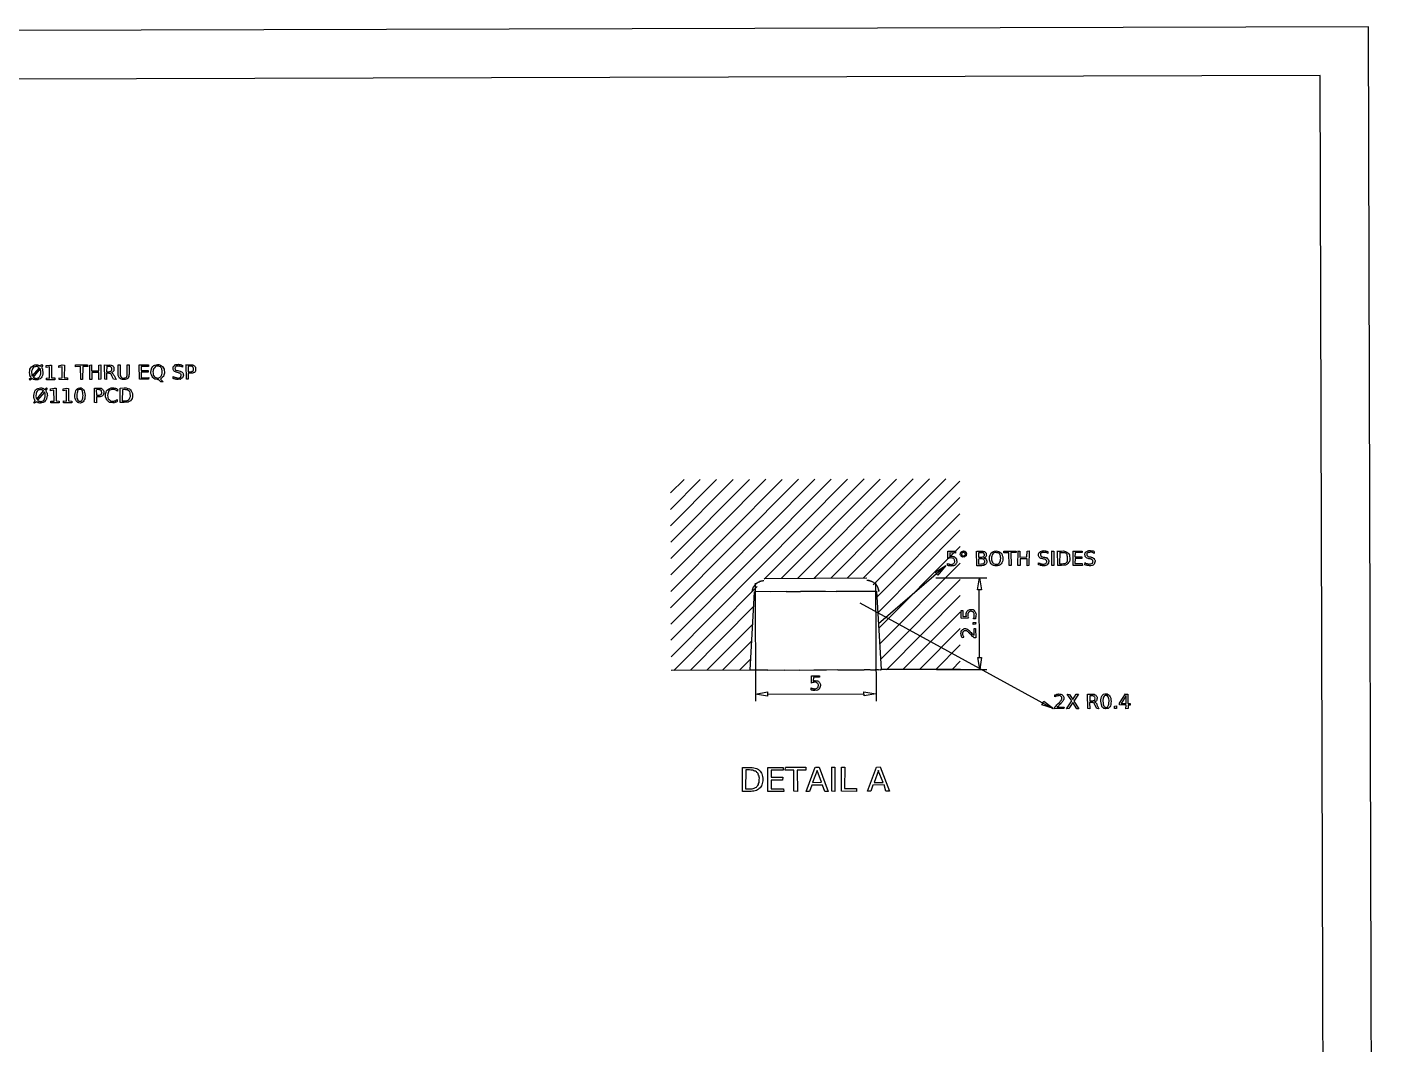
# Model space of a CAD drawing. Header units: millimetres. Extents: x -1 to 561, y -1 to 421.
# Drawn here: x 281.3 to 560.6, y 210 to 420.8 of the extents above; entities that cross this region are included whole.
import ezdxf

# ---------------------------------------------------------------- set-up
doc = ezdxf.new("R2010")
doc.units = ezdxf.units.MM

msp = doc.modelspace()

# ---------------------------------------------------------------- linework, layer by layer
for points in [[(0.59, -0.8), (560.56, 0.75), (559.4, 420.78), (-0.55, 419.26)], [(10.56, 9.27), (550.54, 10.73), (549.41, 410.71), (9.43, 409.22)], [(469.58, 307.78), (471.8, 309.14), (470.13, 307.15)], [(478.32, 304.12), (478.73, 306.64), (479.16, 304.15)], [(479.19, 290.1), (478.81, 287.65), (478.38, 290.11)], [(434.77, 282.1), (432.31, 282.48), (434.81, 282.95)], [(454.79, 282.97), (457.29, 282.55), (454.83, 282.13)], [(492.09, 281.04), (494.07, 279.51), (491.65, 280.29)]]:
    msp.add_lwpolyline(points, close=True)
for points in [[(282.1, 348.1), (282.05, 348.24), (281.95, 348.34), (281.95, 348.44), (281.85, 348.59), (281.86, 348.71), (281.84, 348.89), (281.8, 349.04), (281.81, 349.21), (281.82, 349.52), (281.87, 349.86), (282, 350.07), (282.2, 350.33), (282.37, 350.48), (282.6, 350.61), (282.91, 350.74), (283.2, 350.76), (283.34, 350.75), (283.46, 350.75), (283.55, 350.71), (283.67, 350.67), (283.77, 350.61), (283.86, 350.59), (283.98, 350.52), (284.02, 350.44), (284.35, 350.82), (284.56, 350.62), (284.25, 350.25), (284.31, 350.14), (284.36, 350.03), (284.45, 349.91), (284.5, 349.78), (284.5, 349.65), (284.51, 349.51), (284.57, 349.35), (284.55, 349.22), (284.52, 348.89), (284.49, 348.53), (284.35, 348.27), (284.17, 348.06), (283.99, 347.84), (283.75, 347.76), (283.51, 347.68), (283.21, 347.66), (283.09, 347.66), (282.93, 347.63), (282.82, 347.69), (282.68, 347.74), (282.6, 347.74), (282.51, 347.77), (282.41, 347.87), (282.31, 347.95), (281.95, 347.58), (281.74, 347.75), (282.11, 348.15)], [(283.8, 350.19), (283.78, 350.23), (283.71, 350.24), (283.59, 350.3), (283.51, 350.37), (283.44, 350.4), (283.35, 350.43), (283.29, 350.39), (283.19, 350.44), (282.94, 350.37), (282.79, 350.32), (282.58, 350.24), (282.47, 350.07), (282.39, 349.92), (282.31, 349.71), (282.22, 349.45), (282.23, 349.15), (282.25, 349.05), (282.23, 349), (282.27, 348.88), (282.25, 348.74), (282.25, 348.7), (282.3, 348.59), (282.32, 348.54), (282.35, 348.43), (283.84, 350.16)], [(284.01, 349.96), (282.52, 348.22), (282.59, 348.16), (282.7, 348.12), (282.74, 348.04), (282.8, 348.05), (282.89, 347.98), (282.98, 348), (283.11, 347.96), (283.16, 347.94), (283.41, 347.99), (283.58, 348.08), (283.74, 348.16), (283.86, 348.3), (283.99, 348.51), (284.08, 348.66), (284.13, 348.92), (284.16, 349.17), (284.11, 349.3), (284.1, 349.44), (284.08, 349.52), (284.07, 349.59), (284.11, 349.69), (284.02, 349.75), (284.04, 349.83), (283.97, 349.96)], [(285.33, 348.04), (285.96, 348.02), (285.95, 350.35), (285.26, 350.18), (285.25, 350.59), (285.97, 350.71), (286.36, 350.7), (286.34, 348.06), (287.06, 348.07), (287.02, 347.67), (285.29, 347.68), (285.33, 348.02)], [(287.93, 348.02), (288.58, 348.07), (288.58, 350.37), (287.89, 350.19), (287.89, 350.56), (288.55, 350.74), (289.01, 350.69), (288.97, 348.03), (289.66, 348.04), (289.67, 347.68), (287.96, 347.7), (287.96, 348.03)], [(291.35, 350.72), (293.83, 350.75), (293.89, 350.4), (292.81, 350.41), (292.8, 347.72), (292.4, 347.71), (292.38, 350.41), (291.33, 350.34), (291.34, 350.73)], [(294.28, 350.71), (294.67, 350.74), (294.67, 349.49), (296.17, 349.48), (296.15, 350.7), (296.54, 350.76), (296.54, 347.77), (296.15, 347.72), (296.17, 349.14), (294.68, 349.15), (294.7, 347.71), (294.27, 347.73), (294.27, 350.69)], [(298.77, 349.17), (298.84, 349.08), (298.88, 349.11), (298.99, 348.99), (299.05, 348.97), (299.06, 348.87), (299.12, 348.81), (299.23, 348.65), (299.31, 348.55), (299.72, 347.71), (299.23, 347.76), (298.88, 348.5), (298.81, 348.67), (298.7, 348.75), (298.66, 348.82), (298.6, 348.93), (298.53, 348.97), (298.44, 348.97), (298.29, 348.97), (298.23, 349.03), (297.78, 349), (297.77, 347.74), (297.38, 347.75), (297.34, 350.74), (298.27, 350.71), (298.53, 350.73), (298.71, 350.69), (298.89, 350.59), (299.04, 350.55), (299.14, 350.43), (299.25, 350.29), (299.27, 350.05), (299.27, 349.87), (299.26, 349.75), (299.24, 349.61), (299.24, 349.53), (299.14, 349.38), (299.08, 349.29), (298.99, 349.22), (298.87, 349.19), (298.77, 349.17)], [(297.79, 350.38), (297.75, 349.32), (298.29, 349.37), (298.43, 349.31), (298.55, 349.39), (298.65, 349.43), (298.71, 349.51), (298.75, 349.55), (298.84, 349.63), (298.83, 349.74), (298.85, 349.84), (298.84, 349.97), (298.85, 350.1), (298.81, 350.16), (298.71, 350.3), (298.65, 350.36), (298.5, 350.38), (298.42, 350.38), (298.27, 350.42), (297.72, 350.43)], [(300.16, 350.74), (300.61, 350.73), (300.58, 348.92), (300.56, 348.71), (300.61, 348.54), (300.69, 348.36), (300.75, 348.26), (300.86, 348.16), (300.99, 348.05), (301.13, 348), (301.35, 348), (301.52, 348.06), (301.64, 348.03), (301.8, 348.15), (301.91, 348.21), (301.98, 348.33), (302.03, 348.53), (302.02, 348.68), (302.06, 348.91), (302.03, 350.77), (302.45, 350.72), (302.45, 348.85), (302.41, 348.63), (302.39, 348.34), (302.27, 348.15), (302.19, 347.95), (302.04, 347.85), (301.82, 347.76), (301.61, 347.71), (301.32, 347.72), (301.07, 347.72), (300.85, 347.77), (300.66, 347.83), (300.47, 348), (300.34, 348.14), (300.26, 348.39), (300.16, 348.57), (300.18, 348.85), (300.15, 350.75)], [(304.54, 350.77), (306.45, 350.76), (306.44, 350.43), (304.93, 350.4), (304.95, 349.55), (306.37, 349.55), (306.37, 349.21), (304.92, 349.21), (304.95, 348.08), (306.49, 348.1), (306.47, 347.75), (304.57, 347.76), (304.54, 350.75)], [(308.95, 347.81), (309.48, 347.26), (308.99, 347.25), (308.56, 347.7), (308.46, 347.74), (308.45, 347.7), (308.46, 347.72), (308.43, 347.71), (308.43, 347.69), (308.42, 347.68), (308.35, 347.69), (308.33, 347.71), (308.02, 347.76), (307.8, 347.78), (307.57, 347.91), (307.32, 348.12), (307.19, 348.37), (307.08, 348.65), (306.97, 348.93), (306.93, 349.26), (306.99, 349.61), (307.05, 349.9), (307.15, 350.14), (307.33, 350.41), (307.55, 350.59), (307.79, 350.71), (308.04, 350.76), (308.31, 350.83), (308.62, 350.82), (308.92, 350.69), (309.17, 350.56), (309.33, 350.41), (309.5, 350.18), (309.67, 349.89), (309.73, 349.63), (309.75, 349.24), (309.74, 349.01), (309.69, 348.8), (309.62, 348.59), (309.55, 348.35), (309.38, 348.19), (309.25, 348.05), (309.08, 347.93), (308.91, 347.8)], [(308.36, 350.5), (308.14, 350.45), (307.93, 350.43), (307.81, 350.32), (307.67, 350.16), (307.56, 349.99), (307.44, 349.79), (307.42, 349.54), (307.37, 349.28), (307.39, 349.02), (307.43, 348.76), (307.51, 348.52), (307.64, 348.37), (307.82, 348.23), (307.96, 348.11), (308.16, 348.03), (308.36, 348), (308.57, 348.03), (308.72, 348.1), (308.88, 348.23), (309.07, 348.38), (309.18, 348.52), (309.22, 348.76), (309.32, 349), (309.29, 349.27), (309.27, 349.55), (309.23, 349.75), (309.19, 349.99), (309.04, 350.18), (308.92, 350.33), (308.72, 350.39), (308.58, 350.48), (308.37, 350.51)], [(313.47, 350.7), (313.47, 350.27), (313.37, 350.36), (313.24, 350.4), (313.16, 350.45), (313.01, 350.42), (312.93, 350.49), (312.85, 350.45), (312.71, 350.49), (312.62, 350.49), (312.49, 350.52), (312.37, 350.49), (312.21, 350.45), (312.11, 350.39), (312.03, 350.27), (311.99, 350.19), (311.98, 350.1), (311.94, 350), (311.95, 349.93), (311.99, 349.86), (312.01, 349.74), (312.04, 349.68), (312.14, 349.64), (312.27, 349.59), (312.37, 349.58), (312.51, 349.57), (312.74, 349.48), (312.99, 349.44), (313.14, 349.37), (313.29, 349.31), (313.46, 349.22), (313.56, 349.1), (313.63, 348.95), (313.67, 348.8), (313.68, 348.63), (313.67, 348.42), (313.59, 348.21), (313.53, 348.04), (313.4, 347.96), (313.19, 347.83), (313.03, 347.74), (312.76, 347.75), (312.51, 347.73), (312.39, 347.73), (312.27, 347.75), (312.2, 347.72), (312.04, 347.77), (311.95, 347.8), (311.83, 347.84), (311.68, 347.85), (311.57, 347.93), (311.55, 348.36), (311.68, 348.27), (311.83, 348.23), (311.9, 348.18), (312.05, 348.14), (312.18, 348.1), (312.25, 348.09), (312.39, 348.06), (312.5, 348.01), (312.64, 348.02), (312.84, 348.07), (312.91, 348.09), (313.08, 348.2), (313.14, 348.25), (313.17, 348.38), (313.2, 348.43), (313.24, 348.57), (313.21, 348.69), (313.2, 348.8), (313.17, 348.84), (313.08, 348.89), (313.04, 349.01), (312.92, 349.01), (312.79, 349.04), (312.69, 349.12), (312.42, 349.16), (312.2, 349.23), (312.04, 349.27), (311.84, 349.34), (311.77, 349.46), (311.69, 349.53), (311.63, 349.65), (311.58, 349.81), (311.58, 349.95), (311.56, 350.15), (311.59, 350.36), (311.74, 350.48), (311.82, 350.58), (311.96, 350.73), (312.13, 350.8), (312.38, 350.83), (312.63, 350.85), (312.7, 350.86), (312.78, 350.79), (312.92, 350.8), (313.03, 350.79), (313.16, 350.74), (313.27, 350.78), (313.35, 350.71), (313.45, 350.71)], [(314.32, 350.77), (315.21, 350.76), (315.44, 350.78), (315.63, 350.74), (315.8, 350.63), (315.97, 350.53), (316.08, 350.41), (316.2, 350.24), (316.19, 350.11), (316.21, 349.91), (316.2, 349.65), (316.17, 349.47), (316.12, 349.33), (316, 349.19), (315.83, 349.14), (315.68, 349.05), (315.48, 349.01), (315.2, 349.01), (314.69, 348.97), (314.67, 347.77), (314.31, 347.81), (314.29, 350.81)], [(314.7, 350.44), (314.71, 349.32), (315.18, 349.33), (315.32, 349.3), (315.44, 349.37), (315.54, 349.42), (315.67, 349.46), (315.7, 349.55), (315.79, 349.64), (315.77, 349.74), (315.81, 349.87), (315.79, 350.03), (315.75, 350.1), (315.71, 350.21), (315.62, 350.27), (315.56, 350.39), (315.48, 350.42), (315.37, 350.45), (315.19, 350.46), (314.67, 350.46)], [(283.02, 343.36), (282.89, 343.44), (282.84, 343.55), (282.78, 343.71), (282.73, 343.77), (282.71, 343.97), (282.7, 344.07), (282.68, 344.21), (282.68, 344.4), (282.73, 344.75), (282.79, 345.02), (282.88, 345.3), (283.06, 345.55), (283.25, 345.74), (283.52, 345.82), (283.77, 345.91), (284.06, 345.98), (284.23, 345.96), (284.29, 345.96), (284.44, 345.9), (284.57, 345.91), (284.68, 345.83), (284.77, 345.75), (284.83, 345.71), (284.93, 345.62), (285.29, 346.01), (285.45, 345.87), (285.14, 345.48), (285.19, 345.36), (285.25, 345.21), (285.31, 345.09), (285.39, 344.99), (285.42, 344.81), (285.45, 344.7), (285.45, 344.58), (285.48, 344.37), (285.41, 344.09), (285.34, 343.73), (285.22, 343.47), (285.06, 343.26), (284.87, 343.07), (284.62, 342.94), (284.37, 342.89), (284.09, 342.81), (283.94, 342.86), (283.86, 342.82), (283.73, 342.87), (283.59, 342.88), (283.5, 342.98), (283.42, 343.03), (283.27, 343.04), (283.2, 343.12), (282.85, 342.78), (282.68, 342.9), (282.98, 343.34)], [(284.7, 345.36), (284.67, 345.44), (284.59, 345.46), (284.51, 345.51), (284.45, 345.58), (284.36, 345.55), (284.24, 345.6), (284.15, 345.59), (284.04, 345.64), (283.88, 345.58), (283.7, 345.55), (283.54, 345.44), (283.4, 345.28), (283.25, 345.11), (283.17, 344.9), (283.14, 344.65), (283.11, 344.4), (283.12, 344.28), (283.15, 344.17), (283.1, 344.1), (283.15, 343.97), (283.16, 343.86), (283.22, 343.77), (283.24, 343.71), (283.29, 343.66), (284.68, 345.37)], [(284.88, 345.11), (283.44, 343.42), (283.48, 343.4), (283.56, 343.29), (283.67, 343.24), (283.69, 343.22), (283.84, 343.19), (283.92, 343.21), (284, 343.18), (284.09, 343.15), (284.3, 343.18), (284.44, 343.25), (284.62, 343.32), (284.79, 343.53), (284.92, 343.69), (284.98, 343.9), (285.03, 344.15), (285.01, 344.37), (285.03, 344.49), (285.03, 344.63), (285.03, 344.73), (285.02, 344.78), (285, 344.91), (284.95, 345.01), (284.92, 345.06), (284.85, 345.15)], [(286.21, 343.25), (286.89, 343.23), (286.85, 345.51), (286.13, 345.38), (286.12, 345.76), (286.88, 345.91), (287.29, 345.91), (287.28, 343.28), (287.93, 343.25), (287.93, 342.89), (286.19, 342.88), (286.23, 343.24)], [(288.82, 343.27), (289.46, 343.24), (289.46, 345.51), (288.76, 345.36), (288.74, 345.77), (289.47, 345.91), (289.88, 345.88), (289.89, 343.26), (290.55, 343.24), (290.55, 342.91), (288.81, 342.88), (288.8, 343.28)], [(292.23, 345.96), (292.46, 345.97), (292.68, 345.88), (292.86, 345.72), (293.01, 345.59), (293.13, 345.38), (293.18, 345.09), (293.26, 344.76), (293.3, 344.39), (293.27, 344.07), (293.24, 343.72), (293.12, 343.48), (293.04, 343.26), (292.89, 343.07), (292.69, 342.94), (292.51, 342.9), (292.26, 342.84), (291.98, 342.86), (291.8, 342.98), (291.64, 343.06), (291.49, 343.29), (291.39, 343.45), (291.28, 343.77), (291.19, 344.07), (291.19, 344.44), (291.22, 344.8), (291.3, 345.11), (291.36, 345.34), (291.47, 345.58), (291.63, 345.74), (291.81, 345.86), (291.96, 345.92), (292.24, 345.99)], [(292.22, 345.64), (292.06, 345.61), (291.94, 345.59), (291.83, 345.49), (291.75, 345.35), (291.72, 345.16), (291.67, 344.95), (291.62, 344.69), (291.58, 344.41), (291.62, 344.13), (291.61, 343.84), (291.71, 343.67), (291.76, 343.48), (291.88, 343.32), (291.99, 343.24), (292.06, 343.22), (292.21, 343.2), (292.39, 343.23), (292.52, 343.25), (292.63, 343.34), (292.7, 343.52), (292.8, 343.65), (292.85, 343.88), (292.87, 344.14), (292.9, 344.42), (292.85, 344.69), (292.85, 344.95), (292.75, 345.15), (292.74, 345.36), (292.6, 345.5), (292.53, 345.57), (292.4, 345.67), (292.25, 345.67)], [(295.23, 345.93), (296.15, 345.94), (296.44, 345.92), (296.63, 345.91), (296.79, 345.77), (296.92, 345.7), (297.02, 345.6), (297.12, 345.45), (297.2, 345.21), (297.18, 345.04), (297.21, 344.86), (297.11, 344.66), (297.08, 344.48), (296.93, 344.34), (296.81, 344.29), (296.63, 344.2), (296.43, 344.15), (296.18, 344.1), (295.65, 344.15), (295.7, 342.9), (295.25, 342.94), (295.27, 345.9)], [(295.63, 345.58), (295.66, 344.49), (296.14, 344.47), (296.31, 344.49), (296.43, 344.53), (296.51, 344.57), (296.59, 344.62), (296.71, 344.68), (296.74, 344.78), (296.76, 344.88), (296.8, 345.02), (296.74, 345.13), (296.69, 345.29), (296.71, 345.39), (296.6, 345.47), (296.53, 345.5), (296.42, 345.56), (296.32, 345.6), (296.18, 345.6), (295.67, 345.62)], [(300.01, 345.69), (300.02, 345.27), (299.88, 345.4), (299.79, 345.44), (299.67, 345.53), (299.57, 345.59), (299.4, 345.63), (299.31, 345.66), (299.2, 345.65), (299.03, 345.65), (298.8, 345.66), (298.62, 345.57), (298.44, 345.49), (298.25, 345.35), (298.15, 345.14), (298.07, 344.95), (297.99, 344.72), (297.98, 344.42), (298.02, 344.15), (298.03, 343.91), (298.15, 343.67), (298.29, 343.55), (298.41, 343.41), (298.58, 343.31), (298.81, 343.2), (299.04, 343.19), (299.2, 343.24), (299.31, 343.22), (299.42, 343.27), (299.57, 343.29), (299.67, 343.33), (299.74, 343.43), (299.9, 343.53), (299.99, 343.6), (299.99, 343.14), (299.87, 343.12), (299.75, 343.02), (299.62, 343), (299.51, 342.93), (299.42, 342.91), (299.27, 342.92), (299.17, 342.86), (299.04, 342.89), (298.69, 342.93), (298.4, 342.98), (298.14, 343.13), (297.95, 343.29), (297.8, 343.55), (297.69, 343.8), (297.56, 344.11), (297.55, 344.43), (297.56, 344.76), (297.7, 345.08), (297.75, 345.36), (297.98, 345.58), (298.16, 345.74), (298.45, 345.87), (298.69, 345.98), (299.04, 345.99), (299.18, 345.99), (299.27, 345.95), (299.39, 345.95), (299.52, 345.95), (299.63, 345.89), (299.79, 345.82), (299.88, 345.79), (299.96, 345.73)], [(300.59, 345.93), (301.41, 345.97), (301.85, 345.96), (302.17, 345.85), (302.5, 345.76), (302.73, 345.6), (302.87, 345.37), (303.03, 345.09), (303.12, 344.82), (303.15, 344.43), (303.14, 344.12), (303.04, 343.77), (302.93, 343.54), (302.71, 343.31), (302.48, 343.16), (302.21, 343), (301.83, 343), (301.44, 342.95), (300.6, 342.95), (300.59, 345.92)], [(301.04, 345.59), (301, 343.28), (301.5, 343.3), (301.77, 343.3), (302.05, 343.36), (302.24, 343.44), (302.41, 343.55), (302.54, 343.7), (302.61, 343.92), (302.71, 344.2), (302.69, 344.43), (302.68, 344.75), (302.63, 344.98), (302.56, 345.21), (302.42, 345.32), (302.22, 345.44), (302.01, 345.54), (301.77, 345.59), (301.53, 345.62), (301.04, 345.58)], [(414.68, 317.39), (424.25, 326.98)], [(414.7, 320.79), (420.87, 326.98)], [(414.72, 300.4), (441.22, 327.05)], [(414.72, 324.2), (417.5, 326.97)], [(414.73, 310.59), (431.07, 327.02)], [(414.74, 314.03), (427.65, 326.99)], [(414.75, 307.2), (434.44, 327.06)], [(414.76, 297.03), (444.62, 327.07)], [(414.76, 303.8), (437.85, 327.01)], [(414.77, 293.67), (448, 327.05)], [(414.79, 290.27), (451.39, 327.07)], [(434.14, 306.34), (454.83, 327.1)], [(437.72, 306.52), (458.18, 327.09)], [(441.09, 306.56), (461.57, 327.08)], [(444.5, 306.55), (465.02, 327.1)], [(447.9, 306.56), (468.4, 327.13)], [(451.31, 306.56), (471.75, 327.15)], [(454.64, 306.53), (474.71, 326.66)], [(456.72, 305.18), (474.66, 323.26)], [(457.47, 302.57), (474.7, 319.89)], [(457.64, 299.34), (474.69, 316.49)], [(457.89, 296.16), (474.74, 313.09)], [(472.18, 312.12), (473.8, 312.13), (473.8, 311.74), (472.59, 311.77), (472.61, 311.01), (472.61, 311.05), (472.71, 311.07), (472.75, 311.06), (472.77, 311.11), (472.79, 311.05), (472.82, 311.08), (472.91, 311.07), (472.94, 311.09), (473.16, 311.09), (473.4, 311.03), (473.56, 310.95), (473.77, 310.84), (473.85, 310.64), (473.99, 310.53), (473.99, 310.3), (474.03, 310.08), (474.02, 309.82), (473.98, 309.66), (473.88, 309.49), (473.76, 309.31), (473.59, 309.2), (473.38, 309.12), (473.14, 309.09), (472.9, 309.08), (472.78, 309.02), (472.72, 309.1), (472.61, 309.08), (472.53, 309.07), (472.38, 309.13), (472.3, 309.13), (472.2, 309.17), (472.09, 309.21), (472.09, 309.59), (472.18, 309.54), (472.3, 309.48), (472.37, 309.49), (472.44, 309.42), (472.54, 309.41), (472.68, 309.39), (472.77, 309.39), (472.88, 309.42), (473.06, 309.38), (473.16, 309.47), (473.29, 309.51), (473.42, 309.59), (473.48, 309.69), (473.55, 309.81), (473.64, 309.96), (473.65, 310.05), (473.58, 310.22), (473.6, 310.34), (473.52, 310.49), (473.4, 310.58), (473.33, 310.67), (473.17, 310.7), (473.05, 310.74), (472.84, 310.72), (472.77, 310.74), (472.71, 310.75), (472.61, 310.76), (472.52, 310.74), (472.43, 310.67), (472.41, 310.67), (472.32, 310.63), (472.22, 310.63), (472.2, 312.12)], [(475.45, 312.15), (475.45, 312.18), (475.53, 312.13), (475.58, 312.15), (475.65, 312.16), (475.72, 312.11), (475.78, 312.09), (475.83, 312.04), (475.87, 312.02), (475.88, 311.95), (475.97, 311.89), (475.96, 311.82), (476.02, 311.79), (476.01, 311.7), (476.07, 311.67), (476.05, 311.59), (476.07, 311.51), (476.02, 311.41), (476.01, 311.3), (475.96, 311.15), (475.88, 311.08), (475.74, 311.01), (475.63, 310.94), (475.53, 310.9), (475.39, 310.93), (475.26, 310.89), (475.15, 310.95), (475.03, 311.01), (474.98, 311.07), (474.92, 311.18), (474.82, 311.31), (474.76, 311.42), (474.77, 311.51), (474.78, 311.63), (474.83, 311.79), (474.87, 311.88), (474.99, 311.96), (475.04, 312.1), (475.18, 312.1), (475.31, 312.16), (475.42, 312.2)], [(475.43, 311.89), (475.37, 311.88), (475.24, 311.9), (475.24, 311.85), (475.12, 311.83), (475.1, 311.75), (475.08, 311.66), (475.07, 311.64), (475.02, 311.52), (475.04, 311.47), (475.09, 311.38), (475.08, 311.3), (475.13, 311.27), (475.21, 311.23), (475.26, 311.15), (475.33, 311.14), (475.42, 311.17), (475.5, 311.14), (475.55, 311.19), (475.64, 311.22), (475.72, 311.24), (475.77, 311.35), (475.76, 311.35), (475.82, 311.46), (475.79, 311.53), (475.79, 311.62), (475.76, 311.67), (475.76, 311.73), (475.67, 311.81), (475.64, 311.87), (475.55, 311.88), (475.48, 311.93), (475.44, 311.95)], [(478.18, 312.13), (479.2, 312.13), (479.44, 312.11), (479.61, 312.1), (479.79, 312.04), (479.94, 311.96), (480, 311.87), (480.11, 311.7), (480.17, 311.59), (480.15, 311.41), (480.19, 311.23), (480.14, 311.12), (480.09, 311.01), (480.05, 310.97), (479.94, 310.85), (479.89, 310.85), (479.79, 310.76), (479.65, 310.73), (479.81, 310.69), (479.93, 310.67), (480.05, 310.59), (480.1, 310.51), (480.19, 310.37), (480.23, 310.22), (480.27, 310.14), (480.26, 309.96), (480.28, 309.77), (480.23, 309.63), (480.16, 309.5), (480, 309.38), (479.85, 309.27), (479.67, 309.2), (479.51, 309.16), (479.27, 309.11), (478.17, 309.13), (478.15, 312.12)], [(478.53, 311.81), (478.55, 310.87), (479.15, 310.86), (479.27, 310.9), (479.43, 310.93), (479.55, 310.97), (479.6, 310.99), (479.64, 311.08), (479.71, 311.15), (479.78, 311.22), (479.78, 311.35), (479.77, 311.46), (479.74, 311.52), (479.7, 311.6), (479.62, 311.67), (479.49, 311.76), (479.39, 311.78), (479.28, 311.8), (479.19, 311.82), (478.53, 311.81)], [(478.58, 310.58), (478.55, 309.45), (479.19, 309.48), (479.36, 309.49), (479.5, 309.52), (479.65, 309.57), (479.73, 309.57), (479.74, 309.7), (479.86, 309.76), (479.88, 309.91), (479.84, 310.03), (479.84, 310.13), (479.82, 310.23), (479.74, 310.36), (479.69, 310.44), (479.59, 310.49), (479.49, 310.5), (479.4, 310.58), (479.25, 310.53), (478.59, 310.55)], [(482.2, 312.19), (482.48, 312.17), (482.78, 312.07), (482.98, 311.94), (483.18, 311.8), (483.39, 311.56), (483.47, 311.27), (483.56, 310.99), (483.61, 310.65), (483.59, 310.28), (483.49, 310), (483.41, 309.71), (483.23, 309.52), (483.01, 309.3), (482.74, 309.17), (482.52, 309.08), (482.2, 309.09), (481.93, 309.13), (481.64, 309.17), (481.39, 309.3), (481.19, 309.5), (481.01, 309.73), (480.94, 309.96), (480.84, 310.31), (480.81, 310.6), (480.8, 311), (480.94, 311.24), (481.02, 311.53), (481.18, 311.77), (481.36, 311.92), (481.63, 312.09), (481.86, 312.16), (482.18, 312.23)], [(482.22, 311.88), (481.99, 311.84), (481.79, 311.81), (481.61, 311.68), (481.51, 311.57), (481.36, 311.37), (481.31, 311.13), (481.23, 310.9), (481.24, 310.67), (481.25, 310.35), (481.32, 310.11), (481.41, 309.9), (481.51, 309.73), (481.61, 309.59), (481.8, 309.51), (481.97, 309.45), (482.17, 309.42), (482.43, 309.41), (482.57, 309.47), (482.73, 309.61), (482.93, 309.72), (482.99, 309.9), (483.08, 310.1), (483.13, 310.37), (483.19, 310.66), (483.14, 310.89), (483.13, 311.16), (483.02, 311.33), (482.87, 311.55), (482.78, 311.69), (482.58, 311.79), (482.38, 311.81), (482.21, 311.85)], [(483.8, 312.16), (486.36, 312.13), (486.37, 311.83), (485.26, 311.84), (485.31, 309.14), (484.91, 309.15), (484.86, 311.78), (483.83, 311.78), (483.83, 312.15)], [(486.74, 312.14), (487.12, 312.14), (487.12, 310.92), (488.59, 310.93), (488.61, 312.16), (489.05, 312.18), (489.01, 309.17), (488.65, 309.13), (488.63, 310.55), (487.17, 310.58), (487.17, 309.17), (486.71, 309.16), (486.77, 312.18)], [(492.94, 312.08), (492.95, 311.64), (492.85, 311.71), (492.73, 311.77), (492.64, 311.84), (492.49, 311.86), (492.39, 311.86), (492.29, 311.85), (492.22, 311.86), (492.09, 311.89), (491.96, 311.88), (491.78, 311.89), (491.67, 311.8), (491.57, 311.76), (491.5, 311.7), (491.43, 311.64), (491.42, 311.51), (491.43, 311.42), (491.42, 311.34), (491.47, 311.25), (491.48, 311.13), (491.51, 311.1), (491.6, 311.05), (491.71, 310.97), (491.8, 310.97), (491.97, 310.92), (492.21, 310.89), (492.43, 310.81), (492.62, 310.79), (492.81, 310.65), (492.93, 310.56), (492.99, 310.47), (493.08, 310.3), (493.13, 310.17), (493.11, 310.01), (493.08, 309.79), (493.07, 309.59), (492.94, 309.49), (492.81, 309.31), (492.65, 309.25), (492.49, 309.18), (492.27, 309.1), (491.97, 309.13), (491.85, 309.13), (491.75, 309.14), (491.63, 309.15), (491.49, 309.14), (491.4, 309.2), (491.31, 309.23), (491.14, 309.28), (491.01, 309.29), (491, 309.73), (491.11, 309.66), (491.3, 309.62), (491.42, 309.52), (491.47, 309.54), (491.65, 309.5), (491.73, 309.47), (491.88, 309.43), (491.94, 309.44), (492.14, 309.43), (492.29, 309.49), (492.4, 309.48), (492.49, 309.56), (492.57, 309.62), (492.66, 309.76), (492.7, 309.84), (492.68, 309.94), (492.7, 310.07), (492.64, 310.19), (492.59, 310.21), (492.57, 310.3), (492.49, 310.37), (492.41, 310.42), (492.29, 310.46), (492.12, 310.5), (491.88, 310.56), (491.65, 310.63), (491.49, 310.65), (491.35, 310.71), (491.22, 310.84), (491.14, 310.92), (491.03, 311.05), (491.02, 311.17), (491.01, 311.36), (491, 311.58), (491.05, 311.73), (491.15, 311.89), (491.31, 312.02), (491.43, 312.1), (491.63, 312.17), (491.83, 312.22), (492.03, 312.2), (492.18, 312.25), (492.3, 312.18), (492.38, 312.22), (492.47, 312.19), (492.59, 312.14), (492.74, 312.14), (492.84, 312.09), (492.91, 312.1)], [(493.74, 312.17), (494.18, 312.16), (494.18, 309.16), (493.77, 309.18), (493.74, 312.19)], [(494.99, 312.17), (495.77, 312.16), (496.2, 312.19), (496.56, 312.08), (496.86, 311.96), (497.06, 311.81), (497.29, 311.61), (497.38, 311.39), (497.44, 311.07), (497.5, 310.69), (497.48, 310.31), (497.42, 309.98), (497.24, 309.77), (497.08, 309.55), (496.84, 309.4), (496.56, 309.25), (496.21, 309.23), (495.78, 309.2), (494.97, 309.18), (494.96, 312.2)], [(495.4, 311.86), (495.35, 309.54), (495.87, 309.49), (496.18, 309.55), (496.37, 309.59), (496.63, 309.65), (496.76, 309.78), (496.9, 309.92), (496.98, 310.16), (497.01, 310.39), (497.03, 310.66), (497.02, 310.95), (496.96, 311.19), (496.92, 311.43), (496.8, 311.57), (496.63, 311.7), (496.42, 311.76), (496.13, 311.82), (495.84, 311.82), (495.36, 311.82)], [(498.1, 312.17), (500.05, 312.16), (500.02, 311.86), (498.57, 311.86), (498.53, 310.98), (499.99, 310.97), (499.95, 310.62), (498.57, 310.6), (498.51, 309.56), (500.06, 309.55), (500.09, 309.2), (498.14, 309.17), (498.14, 312.17)], [(502.5, 312.09), (502.54, 311.67), (502.43, 311.75), (502.33, 311.81), (502.17, 311.86), (502.08, 311.9), (501.97, 311.9), (501.91, 311.9), (501.79, 311.95), (501.69, 311.92), (501.53, 311.88), (501.41, 311.87), (501.31, 311.83), (501.19, 311.77), (501.08, 311.73), (501.02, 311.66), (501, 311.52), (500.98, 311.44), (500.99, 311.33), (501.06, 311.22), (501.07, 311.16), (501.13, 311.14), (501.2, 311.09), (501.29, 311.05), (501.41, 310.98), (501.61, 310.97), (501.86, 310.94), (502.01, 310.83), (502.2, 310.83), (502.37, 310.72), (502.5, 310.63), (502.56, 310.51), (502.66, 310.33), (502.72, 310.22), (502.75, 310.05), (502.69, 309.85), (502.63, 309.64), (502.55, 309.46), (502.4, 309.33), (502.29, 309.26), (502.1, 309.16), (501.83, 309.13), (501.57, 309.1), (501.45, 309.17), (501.35, 309.16), (501.24, 309.17), (501.1, 309.18), (500.97, 309.23), (500.89, 309.24), (500.77, 309.25), (500.61, 309.31), (500.64, 309.76), (500.73, 309.67), (500.87, 309.6), (501, 309.6), (501.09, 309.55), (501.23, 309.5), (501.33, 309.47), (501.46, 309.49), (501.58, 309.43), (501.73, 309.5), (501.86, 309.52), (502.03, 309.57), (502.12, 309.63), (502.16, 309.64), (502.27, 309.8), (502.25, 309.87), (502.28, 310), (502.3, 310.11), (502.28, 310.16), (502.18, 310.27), (502.13, 310.34), (502.07, 310.38), (501.97, 310.42), (501.86, 310.47), (501.74, 310.55), (501.44, 310.55), (501.27, 310.62), (501.07, 310.7), (500.91, 310.74), (500.79, 310.88), (500.72, 310.99), (500.65, 311.05), (500.63, 311.24), (500.62, 311.41), (500.6, 311.57), (500.64, 311.74), (500.76, 311.9), (500.85, 312.01), (501.02, 312.1), (501.21, 312.21), (501.44, 312.25), (501.62, 312.27), (501.73, 312.26), (501.85, 312.23), (501.96, 312.24), (502.06, 312.22), (502.16, 312.21), (502.3, 312.19), (502.44, 312.11), (502.55, 312.11)], [(471.75, 309.12), (457.8, 297.09)], [(458.09, 292.95), (474.74, 309.68)], [(415.38, 287.42), (432.66, 304.81)], [(431.82, 304.51), (431.78, 304.48)], [(431.81, 304.6), (431.79, 304.56)], [(431.85, 304.72), (431.8, 304.61)], [(431.95, 304.79), (431.86, 304.7)], [(431.94, 304.85), (431.94, 304.78)], [(432.03, 304.9), (431.95, 304.87)], [(432.06, 305.02), (432.01, 304.89)], [(432.1, 305.05), (432.06, 304.99)], [(432.18, 305.13), (432.14, 305.06)], [(432.22, 305.18), (432.17, 305.15)], [(432.21, 305.53), (432.31, 281.03)], [(432.27, 305.28), (432.26, 305.19)], [(432.37, 305.31), (432.33, 305.29)], [(432.44, 305.4), (432.38, 305.31)], [(432.5, 305.43), (432.42, 305.38)], [(432.54, 305.51), (432.51, 305.46)], [(432.62, 305.53), (432.54, 305.51)], [(432.7, 305.57), (432.65, 305.52)], [(432.78, 305.63), (432.73, 305.6)], [(432.91, 305.69), (432.81, 305.65)], [(432.98, 305.74), (432.89, 305.66)], [(433.06, 305.79), (432.97, 305.72)], [(433.11, 305.76), (433.06, 305.74)], [(433.22, 305.82), (433.14, 305.8)], [(433.3, 305.86), (433.16, 305.84)], [(433.37, 305.87), (433.25, 305.84)], [(433.47, 305.91), (433.35, 305.87)], [(433.52, 305.91), (433.44, 305.93)], [(433.65, 305.92), (433.54, 305.94)], [(433.72, 305.97), (433.62, 305.93)], [(433.82, 305.99), (433.7, 305.95)], [(433.88, 306.01), (433.83, 305.98)], [(433.95, 306.01), (433.9, 305.97)], [(434.05, 305.98), (434, 305.98)], [(434.08, 306.5), (455.41, 306.59)], [(455.49, 306.04), (455.37, 306.04)], [(455.57, 306.04), (455.49, 306.03)], [(455.66, 306.04), (455.6, 306.06)], [(455.72, 305.99), (455.67, 306.05)], [(455.85, 306.03), (455.77, 306.03)], [(455.94, 306.02), (455.84, 306)], [(456.04, 305.98), (455.93, 305.99)], [(456.09, 305.93), (456.02, 306)], [(456.19, 305.9), (456.13, 305.94)], [(456.25, 305.88), (456.16, 305.9)], [(456.34, 305.87), (456.29, 305.88)], [(456.44, 305.85), (456.35, 305.88)], [(456.5, 305.79), (456.43, 305.84)], [(456.57, 305.72), (456.51, 305.82)], [(456.71, 305.69), (456.63, 305.74)], [(456.76, 305.64), (456.65, 305.72)], [(456.81, 305.59), (456.79, 305.63)], [(456.89, 305.53), (456.85, 305.61)], [(456.94, 305.5), (456.93, 305.56)], [(457.04, 305.46), (456.97, 305.53)], [(457.13, 305.35), (457.03, 305.48)], [(457.19, 305.33), (457.09, 305.4)], [(457.21, 305.27), (457.18, 305.32)], [(457.32, 305.18), (457.21, 305.26)], [(457.22, 305.56), (457.33, 281.08)], [(457.38, 305.14), (457.33, 305.22)], [(457.42, 305.09), (457.34, 305.13)], [(457.49, 304.97), (457.44, 305.08)], [(457.52, 304.92), (457.44, 305.02)], [(457.58, 304.85), (457.48, 304.95)], [(457.6, 304.78), (457.58, 304.86)], [(457.67, 304.68), (457.61, 304.78)], [(457.7, 304.59), (457.62, 304.71)], [(457.76, 304.51), (457.66, 304.58)], [(457.73, 304.43), (457.74, 304.53)], [(457.81, 304.38), (457.73, 304.45)], [(458.31, 289.76), (474.75, 306.27)], [(469.72, 306.61), (480.24, 306.62)], [(431.19, 287.48), (432.07, 303.74)], [(431.61, 303.73), (431.55, 303.68)], [(431.58, 303.94), (431.59, 303.83)], [(431.6, 303.87), (431.59, 303.75)], [(431.61, 304.09), (431.65, 304.05)], [(431.63, 304.03), (431.62, 303.96)], [(431.68, 304.19), (431.63, 304.14)], [(431.67, 304.31), (431.69, 304.22)], [(431.74, 304.4), (431.72, 304.3)], [(431.79, 304.44), (431.73, 304.39)], [(435.5, 303.72), (432.12, 303.76)], [(438.69, 303.75), (435.5, 303.74)], [(441.66, 303.74), (438.7, 303.71)], [(444.38, 303.75), (441.62, 303.79)], [(446.83, 303.8), (444.39, 303.75)], [(449.05, 303.74), (446.8, 303.77)], [(450.99, 303.81), (449.02, 303.76)], [(452.68, 303.81), (450.95, 303.76)], [(454.09, 303.8), (452.69, 303.75)], [(455.29, 303.79), (454.09, 303.81)], [(456.22, 303.81), (455.27, 303.79)], [(456.87, 303.77), (456.25, 303.77)], [(457.26, 303.81), (456.87, 303.76)], [(457.41, 303.81), (457.26, 303.76)], [(457.42, 303.83), (458.38, 287.6)], [(457.82, 304.28), (457.78, 304.36)], [(457.85, 304.16), (457.8, 304.26)], [(457.84, 304.07), (457.81, 304.16)], [(457.87, 303.98), (457.86, 304.13)], [(457.91, 303.76), (457.88, 303.82)], [(457.91, 303.93), (457.91, 303.98)], [(457.93, 303.87), (457.93, 303.96)], [(459.49, 287.57), (474.77, 302.92)], [(478.77, 290.14), (478.71, 304.1)], [(418.82, 287.47), (431.9, 300.65)], [(494.03, 279.46), (453.99, 301.35)], [(462.88, 287.59), (474.74, 299.48)], [(474.97, 298.27), (474.96, 299.86), (475.28, 299.85), (475.29, 298.61), (476.06, 298.61), (476.05, 298.65), (475.98, 298.72), (476.02, 298.73), (475.99, 298.78), (475.97, 298.82), (476.01, 298.87), (476, 298.92), (475.98, 299), (475.97, 299.19), (476.06, 299.45), (476.13, 299.62), (476.24, 299.76), (476.41, 299.88), (476.59, 299.99), (476.75, 300.08), (477.02, 300.05), (477.19, 300.02), (477.41, 300.02), (477.59, 299.89), (477.74, 299.73), (477.86, 299.58), (477.95, 299.41), (478.02, 299.19), (478.03, 298.91), (477.99, 298.8), (478.01, 298.73), (477.97, 298.63), (477.99, 298.5), (477.95, 298.44), (477.97, 298.31), (477.9, 298.24), (477.91, 298.12), (477.51, 298.14), (477.5, 298.25), (477.57, 298.31), (477.63, 298.38), (477.63, 298.47), (477.66, 298.6), (477.68, 298.67), (477.64, 298.78), (477.67, 298.94), (477.65, 299.04), (477.64, 299.23), (477.59, 299.37), (477.52, 299.47), (477.39, 299.56), (477.27, 299.58), (477.14, 299.62), (477, 299.69), (476.87, 299.68), (476.73, 299.64), (476.6, 299.56), (476.49, 299.48), (476.44, 299.33), (476.33, 299.19), (476.3, 299.04), (476.31, 298.88), (476.33, 298.86), (476.33, 298.71), (476.32, 298.68), (476.37, 298.61), (476.35, 298.53), (476.43, 298.42), (476.45, 298.37), (476.43, 298.22), (474.98, 298.21)], [(422.19, 287.47), (431.73, 297.04)], [(466.29, 287.59), (474.75, 296.1)], [(477.64, 294.71), (477.65, 296.1), (477.95, 296.09), (477.96, 294.17), (477.65, 294.2), (477.52, 294.31), (477.31, 294.47), (477.16, 294.63), (477, 294.84), (476.78, 295.01), (476.69, 295.15), (476.53, 295.23), (476.45, 295.35), (476.39, 295.4), (476.24, 295.46), (476.18, 295.53), (476.1, 295.61), (475.99, 295.64), (475.92, 295.66), (475.84, 295.64), (475.79, 295.63), (475.65, 295.63), (475.6, 295.61), (475.46, 295.54), (475.42, 295.52), (475.31, 295.41), (475.28, 295.32), (475.26, 295.16), (475.24, 295.07), (475.23, 294.98), (475.26, 294.85), (475.32, 294.73), (475.32, 294.65), (475.39, 294.56), (475.42, 294.4), (475.47, 294.31), (475.52, 294.22), (475.13, 294.2), (475.06, 294.3), (475.05, 294.44), (475.01, 294.56), (474.97, 294.65), (474.93, 294.74), (474.94, 294.84), (474.89, 294.98), (474.89, 295.04), (474.92, 295.26), (474.97, 295.49), (475.04, 295.67), (475.13, 295.79), (475.26, 295.88), (475.43, 295.99), (475.57, 296.08), (475.76, 296.09), (475.88, 296.08), (475.92, 296.07), (476.03, 296.02), (476.14, 296.02), (476.2, 295.95), (476.3, 295.93), (476.36, 295.84), (476.5, 295.77), (476.58, 295.69), (476.59, 295.66), (476.75, 295.53), (476.85, 295.45), (477.02, 295.26), (477.15, 295.08), (477.39, 294.91), (477.65, 294.65)], [(477.47, 296.93), (477.47, 297.33), (477.97, 297.34), (477.95, 296.98), (477.43, 296.93)], [(425.54, 287.51), (431.49, 293.47)], [(469.7, 287.58), (474.77, 292.71)], [(428.98, 287.5), (431.32, 289.84)], [(473.09, 287.58), (474.76, 289.31)], [(431.18, 287.49), (414.79, 287.43)], [(431.2, 287.53), (434.85, 287.51)], [(434.89, 287.5), (438.31, 287.55)], [(438.27, 287.49), (441.49, 287.52)], [(441.49, 287.5), (444.39, 287.52)], [(443.91, 286.33), (445.55, 286.3), (445.57, 286.02), (444.32, 285.96), (444.29, 285.24), (444.34, 285.26), (444.43, 285.27), (444.47, 285.26), (444.52, 285.28), (444.51, 285.32), (444.6, 285.32), (444.66, 285.32), (444.66, 285.31), (444.94, 285.29), (445.16, 285.27), (445.34, 285.17), (445.47, 285.04), (445.59, 284.92), (445.67, 284.75), (445.77, 284.49), (445.8, 284.29), (445.75, 284.1), (445.66, 283.9), (445.61, 283.69), (445.49, 283.52), (445.33, 283.4), (445.13, 283.33), (444.89, 283.29), (444.64, 283.31), (444.52, 283.26), (444.42, 283.25), (444.31, 283.32), (444.22, 283.29), (444.14, 283.3), (444, 283.33), (443.94, 283.36), (443.84, 283.41), (443.83, 283.84), (443.89, 283.77), (444.02, 283.72), (444.1, 283.69), (444.22, 283.68), (444.3, 283.62), (444.37, 283.64), (444.5, 283.63), (444.61, 283.61), (444.76, 283.62), (444.9, 283.67), (445.02, 283.72), (445.19, 283.83), (445.27, 283.9), (445.3, 284.05), (445.33, 284.14), (445.35, 284.33), (445.34, 284.46), (445.32, 284.6), (445.26, 284.71), (445.12, 284.81), (445.07, 284.88), (444.93, 284.9), (444.8, 284.99), (444.6, 284.96), (444.55, 284.96), (444.45, 284.97), (444.35, 284.93), (444.25, 284.95), (444.22, 284.91), (444.1, 284.89), (444, 284.84), (443.95, 284.8), (443.95, 286.32)], [(444.4, 287.52), (447.02, 287.57)], [(447.01, 287.53), (449.39, 287.58)], [(449.41, 287.55), (451.5, 287.54)], [(451.45, 287.54), (453.27, 287.54)], [(453.29, 287.57), (454.87, 287.53)], [(454.86, 287.58), (456.09, 287.59)], [(456.15, 287.56), (457.14, 287.55)], [(457.09, 287.59), (457.84, 287.59)], [(457.83, 287.54), (458.23, 287.58)], [(458.26, 287.56), (458.38, 287.57)], [(474.81, 287.64), (458.38, 287.59)], [(469.82, 287.58), (480.29, 287.6)], [(434.78, 282.48), (454.79, 282.54)], [(494.81, 279.8), (496.28, 279.81), (496.26, 279.5), (494.37, 279.46), (494.34, 279.81), (494.46, 279.97), (494.62, 280.09), (494.82, 280.28), (494.99, 280.47), (495.16, 280.62), (495.33, 280.79), (495.43, 280.91), (495.48, 280.96), (495.55, 281.1), (495.63, 281.22), (495.7, 281.29), (495.79, 281.33), (495.78, 281.46), (495.83, 281.52), (495.84, 281.6), (495.83, 281.67), (495.82, 281.8), (495.82, 281.87), (495.76, 281.94), (495.65, 282.07), (495.54, 282.12), (495.47, 282.13), (495.34, 282.21), (495.26, 282.22), (495.1, 282.17), (495.02, 282.15), (494.95, 282.15), (494.81, 282.1), (494.75, 282.08), (494.64, 282.07), (494.5, 282), (494.35, 281.92), (494.34, 282.34), (494.5, 282.39), (494.64, 282.39), (494.74, 282.44), (494.8, 282.52), (494.93, 282.53), (495.04, 282.52), (495.12, 282.51), (495.2, 282.56), (495.46, 282.52), (495.65, 282.5), (495.79, 282.41), (495.94, 282.28), (496.1, 282.15), (496.17, 282.01), (496.22, 281.88), (496.26, 281.69), (496.25, 281.62), (496.21, 281.53), (496.22, 281.39), (496.14, 281.34), (496.11, 281.26), (496.09, 281.17), (496.02, 281.08), (495.95, 280.97), (495.91, 280.9), (495.83, 280.85), (495.74, 280.73), (495.59, 280.64), (495.46, 280.45), (495.26, 280.28), (495.1, 280.03), (494.88, 279.85)], [(496.94, 282.47), (497.39, 282.46), (498.13, 281.4), (498.83, 282.5), (499.27, 282.5), (498.32, 281.08), (499.37, 279.47), (498.9, 279.46), (498.08, 280.79), (497.27, 279.52), (496.79, 279.48), (497.88, 281.11), (496.93, 282.48)], [(502.63, 280.89), (502.72, 280.89), (502.75, 280.84), (502.79, 280.77), (502.9, 280.71), (502.94, 280.63), (503, 280.54), (503.06, 280.48), (503.11, 280.3), (503.53, 279.48), (503.11, 279.51), (502.7, 280.26), (502.62, 280.41), (502.58, 280.53), (502.53, 280.65), (502.42, 280.65), (502.35, 280.75), (502.27, 280.74), (502.2, 280.74), (502.05, 280.75), (501.58, 280.74), (501.63, 279.48), (501.2, 279.51), (501.17, 282.51), (502.14, 282.51), (502.38, 282.5), (502.55, 282.49), (502.77, 282.36), (502.9, 282.3), (502.96, 282.17), (503.05, 282.03), (503.12, 281.87), (503.12, 281.65), (503.11, 281.47), (503.11, 281.42), (503.08, 281.25), (503.03, 281.14), (502.91, 281.06), (502.83, 280.99), (502.73, 280.99), (502.61, 280.88)], [(501.61, 282.17), (501.62, 281.1), (502.15, 281.11), (502.29, 281.11), (502.38, 281.17), (502.5, 281.22), (502.57, 281.21), (502.65, 281.29), (502.69, 281.38), (502.72, 281.52), (502.7, 281.67), (502.73, 281.75), (502.65, 281.88), (502.63, 281.98), (502.56, 282.06), (502.49, 282.11), (502.4, 282.12), (502.24, 282.16), (502.1, 282.15), (501.62, 282.15)], [(504.95, 282.55), (505.22, 282.55), (505.43, 282.45), (505.61, 282.32), (505.73, 282.14), (505.87, 281.96), (505.96, 281.68), (505.97, 281.33), (506.02, 281.01), (506.01, 280.67), (505.95, 280.34), (505.89, 280.1), (505.75, 279.89), (505.56, 279.69), (505.41, 279.56), (505.19, 279.5), (504.97, 279.46), (504.76, 279.5), (504.52, 279.52), (504.37, 279.66), (504.22, 279.82), (504.09, 280.04), (504.02, 280.36), (503.98, 280.68), (503.92, 281.02), (503.92, 281.36), (503.97, 281.65), (504.05, 281.92), (504.16, 282.19), (504.33, 282.33), (504.49, 282.47), (504.74, 282.57), (504.97, 282.59)], [(504.99, 282.27), (504.79, 282.25), (504.68, 282.18), (504.59, 282.08), (504.47, 281.91), (504.4, 281.75), (504.36, 281.58), (504.34, 281.28), (504.34, 281.02), (504.37, 280.68), (504.36, 280.43), (504.41, 280.26), (504.52, 280.11), (504.6, 279.93), (504.72, 279.86), (504.83, 279.78), (504.98, 279.75), (505.1, 279.76), (505.28, 279.87), (505.39, 279.98), (505.43, 280.11), (505.51, 280.25), (505.54, 280.46), (505.6, 280.72), (505.61, 281.03), (505.62, 281.27), (505.56, 281.56), (505.49, 281.73), (505.42, 281.97), (505.34, 282.04), (505.23, 282.2), (505.13, 282.23), (504.93, 282.25)], [(509.01, 282.53), (509.51, 282.51), (509.54, 280.59), (510, 280.54), (509.98, 280.2), (509.55, 280.23), (509.55, 279.56), (509.11, 279.49), (509.13, 280.24), (507.76, 280.26), (507.76, 280.62), (509.03, 282.55)], [(509.16, 282.2), (508.11, 280.57), (509.15, 280.55), (509.17, 282.18)], [(506.73, 280), (507.15, 280.05), (507.17, 279.55), (506.71, 279.54), (506.72, 280.02)], [(429.59, 267.3), (430.96, 267.32), (431.35, 267.32), (431.64, 267.29), (431.95, 267.24), (432.22, 267.17), (432.5, 267.1), (432.75, 267.02), (432.92, 266.86), (433.13, 266.69), (433.29, 266.53), (433.4, 266.35), (433.53, 266.14), (433.64, 265.97), (433.7, 265.72), (433.77, 265.46), (433.83, 265.11), (433.83, 264.83), (433.83, 264.54), (433.76, 264.23), (433.71, 263.98), (433.63, 263.73), (433.53, 263.52), (433.43, 263.29), (433.31, 263.1), (433.1, 262.94), (432.92, 262.78), (432.72, 262.64), (432.51, 262.54), (432.26, 262.48), (431.95, 262.41), (431.68, 262.37), (431.39, 262.36), (431.03, 262.3), (429.63, 262.34), (429.62, 267.3)], [(430.28, 266.79), (430.27, 262.85), (431.14, 262.88), (431.33, 262.88), (431.6, 262.87), (431.83, 262.98), (432.03, 263.01), (432.2, 263.09), (432.33, 263.17), (432.52, 263.26), (432.6, 263.35), (432.75, 263.5), (432.82, 263.6), (432.92, 263.8), (432.96, 263.97), (433.04, 264.16), (433.07, 264.37), (433.09, 264.58), (433.1, 264.81), (433.12, 265.09), (433.04, 265.31), (433.04, 265.51), (432.94, 265.69), (432.88, 265.91), (432.83, 266.04), (432.75, 266.18), (432.59, 266.27), (432.52, 266.38), (432.32, 266.51), (432.16, 266.56), (431.98, 266.62), (431.78, 266.72), (431.58, 266.74), (431.34, 266.74), (431.08, 266.79), (430.28, 266.79)], [(434.85, 267.3), (438.05, 267.33), (438.03, 266.77), (435.59, 266.76), (435.54, 265.29), (437.95, 265.3), (437.94, 264.68), (435.55, 264.71), (435.59, 262.88), (438.1, 262.89), (438.15, 262.33), (434.89, 262.35), (434.87, 267.33)], [(438.53, 267.35), (442.74, 267.36), (442.73, 266.77), (440.96, 266.76), (440.99, 262.32), (440.29, 262.37), (440.29, 266.74), (438.49, 266.78), (438.53, 267.32)], [(444.73, 267.37), (445.49, 267.34), (447.36, 262.33), (446.66, 262.35), (446.22, 263.61), (443.98, 263.62), (443.54, 262.33), (442.8, 262.32), (444.68, 267.35)], [(445.11, 266.68), (444.15, 264.17), (446, 264.23), (445.11, 266.66)], [(448.07, 267.34), (448.74, 267.37), (448.79, 262.33), (448.11, 262.37), (448.11, 267.36)], [(450.12, 267.39), (450.83, 267.36), (450.78, 262.97), (453.26, 262.95), (453.24, 262.36), (450.15, 262.4), (450.11, 267.38)], [(457.43, 267.37), (458.17, 267.42), (460.08, 262.39), (459.36, 262.37), (458.97, 263.7), (456.67, 263.67), (456.21, 262.38), (455.52, 262.38), (457.42, 267.4)], [(457.82, 266.7), (456.88, 264.21), (458.75, 264.22), (457.77, 266.71)]]:
    msp.add_lwpolyline(points)

doc.saveas('drawing.dxf')
